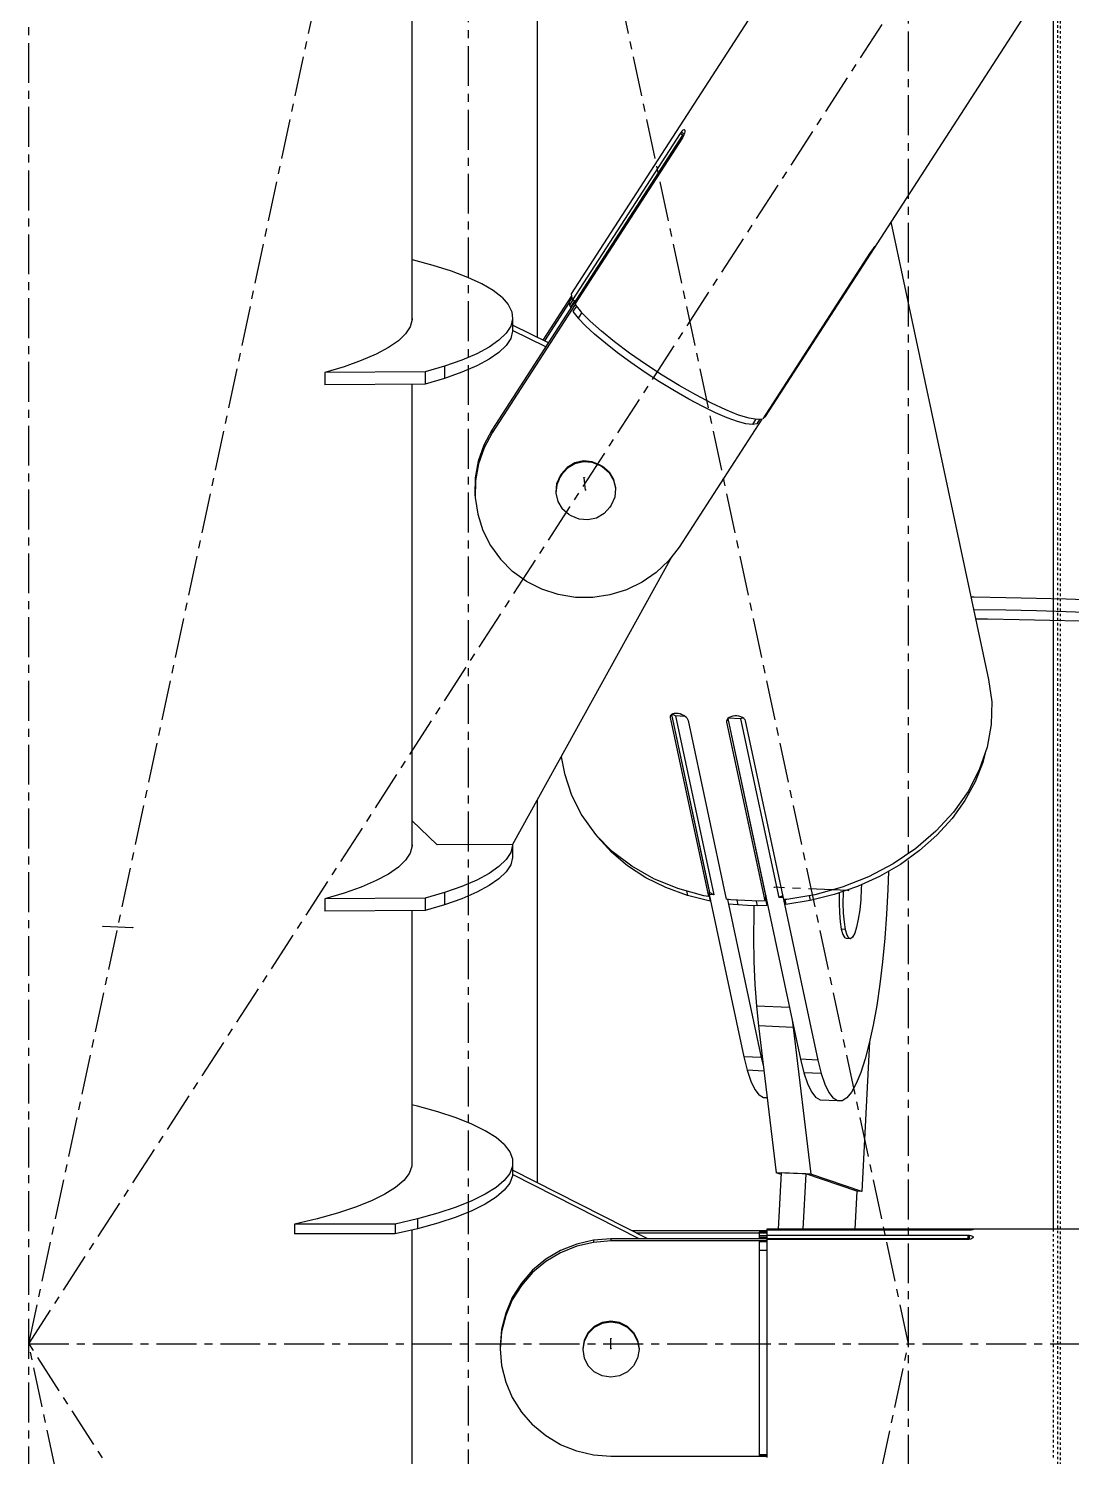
# Model space of a CAD drawing. Header units: millimetres. Extents: x 5143 to 30813, y 232 to 21408.
# Drawn here: x 11839.9 to 12047.4, y 3417.8 to 3702.1 of the extents above; entities that cross this region are included whole.
import ezdxf

# ---------------------------------------------------------------- set-up
doc = ezdxf.new("R2010")
doc.units = ezdxf.units.MM
doc.header["$LTSCALE"] = 0.25
for name, pattern in [('CENTER', [50.8, 31.75, -6.35, 6.35, -6.35]), ('XKITLINE00', [0]), ('XKITLINE02', [4, 2, -2])]:
    doc.linetypes.add(name, pattern=pattern)

msp = doc.modelspace()

# ---------------------------------------------------------------- linework, layer by layer
at = {"color": 8, "linetype": 'CENTER'}
for p, q in [((12015, 3096.7), (12015, 4763.35)), ((12015, 3440.27), (11840, 4260.27)), ((11840, 3440.27), (12370, 4260.27)), ((11840, 2357.78), (11840, 3985.69)), ((11840, 3440.27), (11927.5, 3850.27)), ((11927.5, 3030.27), (11927.5, 3850.27)), ((11950.77, 3610.22), (11950.49, 3612.68)), ((12003.03, 3530.51), (11988.31, 3531.13)), ((11854.76, 3523.37), (11860.65, 3523.12)), ((11840, 2620.27), (12015, 3440.27)), ((12370, 2620.27), (11840, 3440.27)), ((11840, 3440.27), (12370, 3440.27)), ((11927.5, 3030.27), (11840, 3440.27)), ((11955.8, 3439.27), (11955.8, 3441.28))]:
    msp.add_line(p, q, dxfattribs=at)
at = {"color": 3, "linetype": 'XKITLINE02'}
for p, q in [((12044.65, 4168.77), (12044.65, 3002.41)), ((12045.18, 4166.61), (12045.18, 3000.84)), ((12043.8, 3463.1), (12043.8, 3417.45))]:
    msp.add_line(p, q, dxfattribs=at)
at = {"color": 8, "linetype": 'XKITLINE00'}
for p, q in [((12223.68, 4075.94), (11947.92, 3649.3)), ((12262.23, 4051.51), (11986.48, 3624.87)), ((11916.2, 3985.69), (11916.2, 3643.92)), ((11941.14, 3738.03), (11941.14, 3640.65)), ((11969.76, 3681.45), (11969.56, 3681.18)), ((11969.95, 3681.68), (11969.76, 3681.45)), ((11970.4, 3681.06), (11969.76, 3681.45)), ((11970.14, 3681.85), (11969.95, 3681.68)), ((11970.3, 3681.94), (11970.14, 3681.85)), ((11970.43, 3681.95), (11970.3, 3681.94)), ((11970.51, 3681.87), (11970.43, 3681.95)), ((11970.53, 3681.51), (11970.47, 3681.25)), ((11970.51, 3681.87), (11970.55, 3681.73)), ((11970.55, 3681.73), (11970.53, 3681.51)), ((11970.07, 3680.85), (11932.12, 3622.14)), ((11969.56, 3681.18), (11948.18, 3648.11)), ((11970.02, 3680.34), (11948.65, 3647.26)), ((11970.26, 3680.75), (11969.56, 3681.18)), ((11970.2, 3680.64), (11970.02, 3680.34)), ((11970.07, 3680.85), (11970.11, 3680.49)), ((11970.25, 3680.74), (11970.07, 3680.85)), ((11970.35, 3680.95), (11970.2, 3680.64)), ((11970.47, 3681.25), (11970.35, 3680.95)), ((12011.51, 3663.59), (12030.94, 3572.53)), ((12008.23, 3658.7), (12008.12, 3658.54)), ((12008.29, 3658.72), (12008.21, 3658.58)), ((12008.3, 3658.78), (12008.23, 3658.7)), ((12008.32, 3658.79), (12008.29, 3658.72)), ((12008.32, 3658.79), (12008.3, 3658.78)), ((11916.3, 3656.04), (11916.2, 3656.04)), ((11920.42, 3654.95), (11916.3, 3656.04)), ((12007.41, 3657.49), (11986.03, 3624.41)), ((12007.75, 3657.84), (11986.37, 3624.76)), ((12007.6, 3657.78), (12007.41, 3657.49)), ((12007.79, 3658.07), (12007.6, 3657.78)), ((12007.75, 3657.84), (12007.67, 3657.89)), ((12007.93, 3658.12), (12007.75, 3657.84)), ((12007.97, 3658.33), (12007.79, 3658.07)), ((12007.93, 3658.12), (12007.86, 3658.17)), ((12008.09, 3658.37), (12007.93, 3658.12)), ((12008.12, 3658.54), (12007.97, 3658.33)), ((12008.21, 3658.58), (12008.09, 3658.37)), ((11924.11, 3653.78), (11920.42, 3654.95)), ((11927.36, 3652.54), (11924.11, 3653.78)), ((11930.12, 3651.25), (11927.36, 3652.54)), ((11932.39, 3649.92), (11930.12, 3651.25)), ((11934.15, 3648.54), (11932.39, 3649.92)), ((11934.15, 3648.54), (11935.39, 3647.14)), ((11947.97, 3648.88), (11942.28, 3640.09)), ((11947.52, 3647.54), (11942.61, 3639.93)), ((11948.01, 3648.44), (11947.52, 3647.68)), ((11947.6, 3647.93), (11947.52, 3647.68)), ((11947.52, 3647.68), (11947.52, 3647.38)), ((11947.52, 3647.38), (11947.6, 3647.03)), ((11948, 3648.54), (11947.6, 3647.93)), ((11948.26, 3648.06), (11947.6, 3647.03)), ((11948.55, 3647.88), (11947.75, 3646.64)), ((11947.92, 3649.3), (11948.01, 3648.42)), ((11948.01, 3648.42), (11948.18, 3648.11)), ((11948.69, 3647.8), (11948.18, 3648.11)), ((11948.69, 3647.8), (11948.55, 3647.88)), ((11948.65, 3647.26), (11948.69, 3647.19)), ((11916.2, 3644.73), (11916.26, 3644.17)), ((11948.72, 3647.15), (11932.19, 3621.58)), ((11935.39, 3647.14), (11936.09, 3645.71)), ((11936.09, 3645.71), (11936.25, 3644.28)), ((11947.6, 3647.03), (11947.75, 3646.64)), ((11947.89, 3646.56), (11947.75, 3646.64)), ((11948.96, 3646.85), (11948.26, 3645.77)), ((11948.26, 3645.77), (11949.3, 3644.46)), ((11948.69, 3647.19), (11949.92, 3645.66)), ((11950.01, 3645.56), (11949.3, 3644.46)), ((11949.3, 3644.46), (11950.74, 3642.94)), ((11949.92, 3645.66), (11951.68, 3643.87)), ((11915.89, 3642.74), (11914.97, 3641.33)), ((11916.26, 3644.17), (11915.89, 3642.74)), ((11935.88, 3642.86), (11934.97, 3641.44)), ((11936.25, 3644.28), (11935.88, 3642.86)), ((11936.25, 3641.85), (11935.88, 3640.42)), ((11936.25, 3644.28), (11936.25, 3641.85)), ((11943.38, 3639.55), (11936.25, 3643.03)), ((11942.86, 3638.75), (11936.25, 3641.98)), ((11952.56, 3641.25), (11950.74, 3642.94)), ((11953.91, 3641.87), (11951.68, 3643.87)), ((11956.55, 3639.72), (11953.91, 3641.87)), ((11913.53, 3639.93), (11911.57, 3638.57)), ((11914.97, 3641.33), (11913.53, 3639.93)), ((11933.53, 3640.05), (11931.57, 3638.68)), ((11934.97, 3641.44), (11933.53, 3640.05)), ((11934.97, 3639), (11933.53, 3637.61)), ((11935.88, 3640.42), (11934.97, 3639)), ((11954.71, 3639.43), (11952.56, 3641.25)), ((11957.14, 3637.53), (11954.71, 3639.43)), ((11959.51, 3637.5), (11956.55, 3639.72)), ((11906.15, 3635.98), (11902.73, 3634.77)), ((11909.11, 3637.25), (11906.15, 3635.98)), ((11911.57, 3638.57), (11909.11, 3637.25)), ((11926.15, 3636.09), (11922.72, 3634.88)), ((11929.1, 3637.36), (11926.15, 3636.09)), ((11931.57, 3638.68), (11929.1, 3637.36)), ((11931.57, 3636.25), (11929.1, 3634.93)), ((11933.53, 3637.61), (11931.57, 3636.25)), ((11959.8, 3635.59), (11957.14, 3637.53)), ((11962.7, 3635.26), (11959.51, 3637.5)), ((11902.73, 3634.77), (11898.86, 3633.63)), ((11918.86, 3633.74), (11898.86, 3633.63)), ((11898.86, 3633.63), (11898.86, 3631.19)), ((11922.72, 3634.88), (11918.86, 3633.74)), ((11918.86, 3633.74), (11918.86, 3631.3)), ((11922.72, 3634.88), (11922.72, 3632.45)), ((11926.15, 3633.66), (11922.72, 3632.45)), ((11929.1, 3634.93), (11926.15, 3633.66)), ((11962.61, 3633.65), (11959.8, 3635.59)), ((11965.51, 3631.77), (11962.61, 3633.65)), ((11966.03, 3633.08), (11962.7, 3635.26)), ((11969.39, 3631.02), (11966.03, 3633.08)), ((11918.86, 3631.3), (11898.86, 3631.19)), ((11916.2, 3631.29), (11916.2, 3539.13)), ((11916.21, 3631.29), (11916.21, 3544.41)), ((11922.72, 3632.45), (11918.86, 3631.3)), ((11968.43, 3629.98), (11965.51, 3631.77)), ((11972.69, 3629.15), (11969.39, 3631.02)), ((11971.31, 3628.33), (11968.43, 3629.98)), ((11974.07, 3626.87), (11971.31, 3628.33)), ((11975.82, 3627.51), (11972.69, 3629.15)), ((11978.69, 3626.17), (11975.82, 3627.51)), ((11976.64, 3625.62), (11974.07, 3626.87)), ((11978.97, 3624.61), (11976.64, 3625.62)), ((11981.21, 3625.16), (11978.69, 3626.17)), ((11980.99, 3623.87), (11978.97, 3624.61)), ((11983.31, 3624.51), (11981.21, 3625.16)), ((11984.92, 3624.24), (11983.31, 3624.51)), ((11986.37, 3624.76), (11986.29, 3624.82)), ((11986.48, 3624.87), (11986.37, 3624.76)), ((11932.12, 3622.14), (11930.51, 3619.16)), ((11932.12, 3622.14), (11932.19, 3621.58)), ((11985.83, 3624.34), (11969.36, 3598.87)), ((11982.67, 3623.43), (11980.99, 3623.87)), ((11983.96, 3623.27), (11982.67, 3623.43)), ((11984.61, 3624.29), (11983.96, 3623.27)), ((11984.82, 3623.42), (11983.96, 3623.27)), ((11985.38, 3624.29), (11984.82, 3623.42)), ((11985.98, 3624.36), (11984.92, 3624.24)), ((11930.51, 3619.16), (11929.4, 3615.96)), ((11930.51, 3619.16), (11930.58, 3618.6)), ((11932.19, 3621.58), (11930.58, 3618.6)), ((11929.4, 3615.96), (11928.81, 3612.64)), ((11930.58, 3618.6), (11929.47, 3615.41)), ((11950.34, 3616.01), (11948.63, 3615.62)), ((11952.08, 3615.86), (11950.34, 3616.01)), ((11929.47, 3615.41), (11928.88, 3612.09)), ((11945.97, 3613.45), (11945.7, 3613.04)), ((11945.99, 3613.27), (11945.72, 3612.86)), ((11947.12, 3614.74), (11945.97, 3613.45)), ((11945.97, 3613.45), (11945.99, 3613.27)), ((11947.14, 3614.56), (11945.99, 3613.27)), ((11948.63, 3615.62), (11947.12, 3614.74)), ((11948.65, 3615.44), (11947.14, 3614.56)), ((11950.36, 3615.83), (11948.65, 3615.44)), ((11952.1, 3615.68), (11950.36, 3615.83)), ((11953.69, 3615.19), (11952.08, 3615.86)), ((11953.71, 3615.01), (11952.1, 3615.68)), ((11953.69, 3615.19), (11953.71, 3615.01)), ((11954.11, 3614.93), (11953.69, 3615.19)), ((11954.13, 3614.75), (11953.71, 3615.01)), ((11954.11, 3614.93), (11954.13, 3614.75)), ((11955.43, 3613.81), (11954.11, 3614.93)), ((11955.45, 3613.63), (11954.13, 3614.75)), ((11955.43, 3613.81), (11956.32, 3612.35)), ((11955.45, 3613.63), (11956.34, 3612.17)), ((11928.81, 3612.64), (11928.76, 3609.28)), ((11928.88, 3612.09), (11928.83, 3608.72)), ((11945.01, 3611.47), (11944.84, 3609.76)), ((11945.03, 3611.29), (11944.86, 3609.59)), ((11945.7, 3613.04), (11945.01, 3611.47)), ((11945.72, 3612.86), (11945.03, 3611.29)), ((11945.7, 3613.04), (11945.72, 3612.86)), ((11956.32, 3612.35), (11956.71, 3610.68)), ((11956.34, 3612.17), (11956.73, 3610.51)), ((11956.73, 3610.51), (11956.56, 3608.81)), ((11956.71, 3610.68), (11956.73, 3610.51)), ((11928.76, 3609.28), (11928.83, 3608.72)), ((11928.83, 3608.72), (11929.32, 3605.39)), ((11944.84, 3609.76), (11944.86, 3609.59)), ((11944.86, 3609.59), (11945.25, 3607.92)), ((11945.25, 3607.92), (11946.14, 3606.46)), ((11956.56, 3608.81), (11955.87, 3607.23)), ((11929.32, 3605.39), (11930.34, 3602.18)), ((11947.46, 3605.34), (11946.14, 3606.46)), ((11947.88, 3605.08), (11947.46, 3605.34)), ((11949.49, 3604.41), (11947.88, 3605.08)), ((11952.94, 3604.65), (11951.23, 3604.26)), ((11954.45, 3605.53), (11952.94, 3604.65)), ((11955.6, 3606.82), (11954.45, 3605.53)), ((11955.87, 3607.23), (11955.6, 3606.82)), ((11930.34, 3602.18), (11931.86, 3599.17)), ((11951.23, 3604.26), (11949.49, 3604.41)), ((11931.86, 3599.17), (11933.85, 3596.43)), ((11936.25, 3594.03), (11933.85, 3596.43)), ((11967.95, 3597.02), (11936.2, 3539.65)), ((11967.29, 3596.16), (11964.82, 3593.8)), ((11969.36, 3598.87), (11967.29, 3596.16)), ((11939.02, 3592.03), (11936.25, 3594.03)), ((11964.82, 3593.8), (11962, 3591.85)), ((11942.07, 3590.48), (11939.02, 3592.03)), ((11945.34, 3589.41), (11942.07, 3590.48)), ((11962, 3591.85), (11958.9, 3590.34)), ((11948.74, 3588.86), (11945.34, 3589.41)), ((11952.19, 3588.83), (11948.74, 3588.86)), ((11955.6, 3589.33), (11952.19, 3588.83)), ((11958.9, 3590.34), (11955.6, 3589.33)), ((12028.1, 3588.89), (12027.45, 3588.9)), ((12034.37, 3588.79), (12028.1, 3588.89)), ((12040.47, 3588.66), (12034.37, 3588.79)), ((12046.37, 3588.49), (12040.47, 3588.66)), ((12052.03, 3588.29), (12046.37, 3588.49)), ((12028.1, 3586.4), (12027.98, 3586.4)), ((12034.37, 3586.3), (12028.1, 3586.4)), ((12040.47, 3586.16), (12034.37, 3586.3)), ((12046.37, 3585.99), (12040.47, 3586.16)), ((12052.03, 3585.8), (12046.37, 3585.99)), ((12030.76, 3584.51), (12028.38, 3584.53)), ((12037.02, 3584.4), (12030.76, 3584.51)), ((12043.12, 3584.27), (12037.02, 3584.4)), ((12049.02, 3584.1), (12043.12, 3584.27)), ((12030.94, 3572.53), (12031.58, 3568.08)), ((12031.58, 3568.08), (12031.48, 3563.54)), ((11967.69, 3565.36), (11967.6, 3565.15)), ((11967.6, 3565.15), (11967.61, 3564.91)), ((11967.69, 3565.37), (11967.61, 3564.91)), ((11967.61, 3564.91), (11975.21, 3529.32)), ((11967.85, 3565.53), (11967.69, 3565.36)), ((11968.1, 3565.66), (11967.85, 3565.53)), ((11967.86, 3565.54), (11975.38, 3530.29)), ((11967.88, 3565.55), (11975.45, 3530.11)), ((11968.66, 3565.25), (11968.01, 3565.62)), ((11968.41, 3565.74), (11968.1, 3565.66)), ((11968.77, 3565.76), (11968.41, 3565.74)), ((11968.66, 3565.25), (11976.26, 3529.65)), ((11970.54, 3565.17), (11968.66, 3565.25)), ((11969.16, 3565.73), (11968.77, 3565.76)), ((11969.56, 3565.64), (11969.16, 3565.73)), ((11969.95, 3565.5), (11969.56, 3565.64)), ((11970.32, 3565.32), (11969.95, 3565.5)), ((11970.64, 3565.1), (11970.32, 3565.32)), ((11970.89, 3564.86), (11970.64, 3565.1)), ((11970.89, 3564.86), (11971.07, 3564.61)), ((11979.34, 3564.94), (11979.09, 3564.75)), ((11981.62, 3564.7), (11979.16, 3564.81)), ((11979.66, 3565.1), (11979.34, 3564.94)), ((11980.04, 3565.2), (11979.66, 3565.1)), ((11980.44, 3565.26), (11980.04, 3565.2)), ((11980.86, 3565.25), (11980.44, 3565.26)), ((11981.27, 3565.2), (11980.86, 3565.25)), ((11981.65, 3565.09), (11981.27, 3565.2)), ((11982.05, 3564.88), (11981.62, 3564.7)), ((11981.98, 3564.93), (11981.65, 3565.09)), ((11982.24, 3564.74), (11981.98, 3564.93)), ((11971.07, 3564.61), (11971.17, 3564.36)), ((11971.17, 3564.36), (11978.77, 3528.76)), ((11978.91, 3564.53), (11978.82, 3564.29)), ((11978.82, 3564.29), (11978.83, 3564.04)), ((11978.92, 3564.54), (11978.83, 3564.04)), ((11978.83, 3564.04), (11986.42, 3528.45)), ((11979.09, 3564.75), (11978.91, 3564.53)), ((11979.06, 3564.72), (11986.6, 3529.42)), ((11979.08, 3564.74), (11993.56, 3496.89)), ((11981.62, 3564.7), (11989.21, 3529.11)), ((11982.24, 3564.74), (11982.43, 3564.52)), ((11982.43, 3564.52), (11982.53, 3564.27)), ((11982.53, 3564.27), (11990.12, 3528.68)), ((12031.48, 3563.54), (12030.65, 3559)), ((11945.88, 3557.14), (11946.6, 3553.77)), ((12030.65, 3559), (12029.1, 3554.53)), ((12030.37, 3558.2), (12029.82, 3556)), ((11946.6, 3553.77), (11947.96, 3549.48)), ((12029.1, 3554.53), (12026.87, 3550.21)), ((12029.82, 3556), (12028.29, 3552.14)), ((12028.29, 3552.14), (12026.24, 3548.4)), ((11941.14, 3548.57), (11941.14, 3472.33)), ((11947.96, 3549.48), (11950.01, 3545.42)), ((11982.41, 3549.14), (11982.4, 3549.09)), ((12026.24, 3548.4), (12023.69, 3544.85)), ((12026.87, 3550.21), (12023.98, 3546.1)), ((11950.01, 3545.42), (11952.73, 3541.67)), ((12023.98, 3546.1), (12020.49, 3542.29)), ((11916.2, 3544.53), (11916.21, 3544.41)), ((11921.21, 3539.57), (11916.21, 3544.41)), ((12020.49, 3542.29), (12016.46, 3538.84)), ((12023.69, 3544.85), (12020.67, 3541.51)), ((11916.26, 3539.38), (11915.89, 3537.95)), ((11916.2, 3539.94), (11916.26, 3539.38)), ((11936.2, 3539.65), (11921.21, 3539.57)), ((11936.25, 3539.49), (11935.88, 3538.07)), ((11936.23, 3539.7), (11936.25, 3539.49)), ((11936.25, 3539.49), (11936.25, 3537.06)), ((11952.73, 3541.67), (11956.07, 3538.28)), ((11952.84, 3541.56), (11953.13, 3541.15)), ((11953.13, 3541.15), (11955.91, 3538.12)), ((12020.67, 3541.51), (12017.23, 3538.45)), ((11914.97, 3536.54), (11913.53, 3535.14)), ((11915.89, 3537.95), (11914.97, 3536.54)), ((11934.97, 3536.65), (11933.53, 3535.26)), ((11935.88, 3538.07), (11934.97, 3536.65)), ((11936.25, 3537.06), (11935.88, 3535.63)), ((11959.14, 3535.41), (11955.91, 3538.12)), ((11959.96, 3535.32), (11956.07, 3538.28)), ((12016.46, 3538.84), (12011.95, 3535.8)), ((12017.23, 3538.45), (12013.41, 3535.7)), ((11911.57, 3533.78), (11909.11, 3532.46)), ((11913.53, 3535.14), (11911.57, 3533.78)), ((11931.57, 3533.89), (11929.1, 3532.57)), ((11933.53, 3535.26), (11931.57, 3533.89)), ((11934.97, 3534.21), (11933.53, 3532.82)), ((11935.88, 3535.63), (11934.97, 3534.21)), ((11962.77, 3533.05), (11959.14, 3535.41)), ((11964.35, 3532.84), (11959.96, 3535.32)), ((12011.95, 3535.8), (12007.05, 3533.23)), ((12013.41, 3535.7), (12009.27, 3533.3)), ((12011.01, 3534.31), (12010.9, 3530.69)), ((11906.15, 3531.19), (11902.73, 3529.98)), ((11909.11, 3532.46), (11906.15, 3531.19)), ((11926.15, 3531.3), (11922.72, 3530.09)), ((11929.1, 3532.57), (11926.15, 3531.3)), ((11931.57, 3531.46), (11929.1, 3530.14)), ((11933.53, 3532.82), (11931.57, 3531.46)), ((11966.75, 3531.07), (11962.77, 3533.05)), ((11969.15, 3530.87), (11964.35, 3532.84)), ((11971.04, 3529.51), (11966.75, 3531.07)), ((11974.29, 3529.46), (11969.15, 3530.87)), ((12001.84, 3531.17), (11996.4, 3529.66)), ((12004.86, 3531.28), (12000.23, 3529.67)), ((12007.05, 3533.23), (12001.84, 3531.17)), ((12009.27, 3533.3), (12004.86, 3531.28)), ((12005.63, 3530.84), (12005.51, 3528.69)), ((12005.64, 3531.64), (12005.63, 3530.84)), ((12010.9, 3530.69), (12010.66, 3525.81)), ((11902.73, 3529.98), (11898.86, 3528.84)), ((11918.86, 3528.95), (11898.86, 3528.84)), ((11898.86, 3528.84), (11898.86, 3526.4)), ((11922.72, 3530.09), (11918.86, 3528.95)), ((11918.86, 3528.95), (11918.86, 3526.51)), ((11922.72, 3530.09), (11922.72, 3527.66)), ((11926.15, 3528.87), (11922.72, 3527.66)), ((11929.1, 3530.14), (11926.15, 3528.87)), ((11970.85, 3530.41), (11971.04, 3529.51)), ((11975.56, 3528.37), (11971.04, 3529.51)), ((11975.21, 3529.32), (11974.29, 3529.46)), ((11975.38, 3530.29), (11975.21, 3529.32)), ((11975.28, 3529.71), (11975.56, 3528.37)), ((11975.36, 3530.51), (11975.35, 3530.43)), ((11975.45, 3530.11), (11975.37, 3529.69)), ((11976.26, 3529.65), (11975.37, 3529.69)), ((11975.37, 3529.69), (11982.27, 3497.36)), ((11976.26, 3529.65), (11975.45, 3530.11)), ((11975.61, 3528.61), (11975.56, 3528.37)), ((11979.68, 3528.62), (11978.77, 3528.76)), ((11978.98, 3528.73), (11979.18, 3527.8)), ((11985.22, 3528.37), (11979.68, 3528.62)), ((11980.87, 3528.57), (11981.07, 3527.61)), ((11984.7, 3528.4), (11984.9, 3527.45)), ((11986.42, 3528.45), (11985.22, 3528.37)), ((11986.6, 3529.42), (11986.42, 3528.45)), ((11986.61, 3529.47), (11986.52, 3528.96)), ((11986.52, 3528.96), (11986.83, 3527.48)), ((11986.92, 3527.99), (11986.83, 3527.48)), ((11989.97, 3529.41), (11989.21, 3529.11)), ((11990.04, 3529.08), (11989.21, 3529.11)), ((11990.83, 3528.72), (11990.12, 3528.68)), ((11990.18, 3528.68), (11997, 3496.74)), ((11990.39, 3528.7), (11990.6, 3527.74)), ((11995.46, 3528.48), (11990.6, 3527.74)), ((11996.4, 3529.66), (11990.83, 3528.72)), ((11995.25, 3529.47), (11995.46, 3528.48)), ((12000.23, 3529.67), (11995.46, 3528.48)), ((12001.22, 3530.01), (12001.2, 3528.03)), ((12001.2, 3528.03), (12001.26, 3526.03)), ((12002.01, 3530.12), (12001.98, 3527.99)), ((12001.98, 3527.99), (12002.05, 3525.99)), ((12002.02, 3530.29), (12002.01, 3530.12)), ((12005.51, 3528.69), (12005.31, 3526.64)), ((11918.86, 3526.51), (11898.86, 3526.4)), ((11916.2, 3526.5), (11916.2, 3475.54)), ((11922.72, 3527.66), (11918.86, 3526.51)), ((11979.18, 3527.8), (11985.71, 3497.22)), ((11981.07, 3527.61), (11979.18, 3527.8)), ((11982.98, 3527.5), (11981.07, 3527.61)), ((11984.9, 3527.45), (11982.98, 3527.5)), ((11984.23, 3526.02), (11984.19, 3521.11)), ((11984.27, 3527.47), (11984.23, 3526.02)), ((11986.83, 3527.48), (11984.9, 3527.45)), ((12001.26, 3526.03), (12001.42, 3524.25)), ((12002.05, 3525.99), (12002.2, 3524.22)), ((12005.31, 3526.64), (12005.03, 3524.78)), ((12010.66, 3525.81), (12010.31, 3521.01)), ((12001.42, 3524.25), (12001.65, 3522.79)), ((12001.65, 3522.79), (12001.96, 3521.72)), ((12002.44, 3522.76), (12001.65, 3522.79)), ((12002.2, 3524.22), (12002.44, 3522.76)), ((12002.44, 3522.76), (12002.74, 3521.68)), ((12004.7, 3523.21), (12004.31, 3522)), ((12005.03, 3524.78), (12004.7, 3523.21)), ((11984.19, 3521.11), (11984.27, 3516.35)), ((12001.96, 3521.72), (12002.32, 3521.08)), ((12002.71, 3520.92), (12002.32, 3521.08)), ((12003.5, 3520.89), (12002.71, 3520.92)), ((12002.74, 3521.68), (12003.1, 3521.05)), ((12003.5, 3520.89), (12003.1, 3521.05)), ((12003.91, 3521.21), (12003.5, 3520.89)), ((12004.31, 3522), (12003.91, 3521.21)), ((12010.31, 3521.01), (12009.86, 3516.32)), ((11984.27, 3516.35), (11984.47, 3511.79)), ((12009.86, 3516.32), (12009.32, 3511.84)), ((11984.47, 3511.79), (11984.77, 3507.5)), ((12009.32, 3511.84), (12008.69, 3507.6)), ((11991.35, 3507.22), (11984.77, 3507.5)), ((11984.77, 3507.5), (11985.17, 3503.54)), ((12008.69, 3507.6), (12007.99, 3503.67)), ((11992.04, 3503.25), (11985.17, 3503.54)), ((11985.17, 3503.54), (11988.71, 3474.31)), ((11991.9, 3504.68), (11992.04, 3503.25)), ((11992.04, 3503.25), (11995.58, 3474.02)), ((12007.99, 3503.67), (12007.22, 3500.11)), ((12007.28, 3500.36), (12005.72, 3470.6)), ((12007.22, 3500.11), (12006.4, 3496.96)), ((11985.71, 3497.22), (11982.27, 3497.36)), ((11982.27, 3497.36), (11982.93, 3494.7)), ((11985.71, 3497.22), (11986.16, 3495.4)), ((11997, 3496.74), (11993.56, 3496.89)), ((11993.56, 3496.89), (11994.22, 3494.22)), ((11997, 3496.74), (11997.65, 3494.08)), ((12006.4, 3496.96), (12005.52, 3494.26)), ((11986.26, 3494.56), (11982.93, 3494.7)), ((11982.93, 3494.7), (11983.66, 3492.52)), ((11997.65, 3494.08), (11994.22, 3494.22)), ((11994.22, 3494.22), (11994.95, 3492.05)), ((11997.65, 3494.08), (11998.38, 3491.91)), ((12005.52, 3494.26), (12004.62, 3492.05)), ((11983.66, 3492.52), (11984.46, 3490.88)), ((11984.46, 3490.88), (11985.3, 3489.77)), ((11994.95, 3492.05), (11995.74, 3490.4)), ((11998.38, 3491.91), (11999.18, 3490.26)), ((12004.62, 3492.05), (12003.69, 3490.36)), ((11986.19, 3489.22), (11985.3, 3489.77)), ((11986.91, 3489.19), (11986.19, 3489.22)), ((11995.74, 3490.4), (11996.59, 3489.3)), ((11997.48, 3488.75), (11996.59, 3489.3)), ((12000.91, 3488.61), (11997.48, 3488.75)), ((11999.18, 3490.26), (12000.02, 3489.15)), ((12000.91, 3488.61), (12000.02, 3489.15)), ((12001.83, 3488.63), (12000.91, 3488.61)), ((12002.76, 3489.21), (12001.83, 3488.63)), ((12003.69, 3490.36), (12002.76, 3489.21)), ((11917.34, 3487.57), (11916.2, 3487.84)), ((11921.4, 3486.45), (11917.34, 3487.57)), ((11925.01, 3485.25), (11921.4, 3486.45)), ((11928.16, 3483.99), (11925.01, 3485.25)), ((11930.81, 3482.68), (11928.16, 3483.99)), ((11932.96, 3481.32), (11930.81, 3482.68)), ((11934.59, 3479.92), (11932.96, 3481.32)), ((11934.59, 3479.92), (11935.68, 3478.5)), ((11916.2, 3477.15), (11916.23, 3477.06)), ((11916.23, 3477.06), (11916.23, 3475.62)), ((11935.68, 3478.5), (11936.23, 3477.06)), ((11936.23, 3477.06), (11936.23, 3475.62)), ((11915.68, 3474.18), (11914.59, 3472.76)), ((11916.23, 3475.62), (11915.68, 3474.18)), ((11935.68, 3474.18), (11934.59, 3472.76)), ((11936.23, 3475.62), (11935.68, 3474.18)), ((11936.23, 3475.62), (11936.23, 3473.67)), ((11963.16, 3461.16), (11936.23, 3474.82)), ((11961.4, 3461.16), (11936.23, 3473.93)), ((11995.58, 3474.02), (11988.71, 3474.31)), ((11989.67, 3473.98), (11988.71, 3474.31)), ((11989.69, 3474.27), (11989.1, 3463.07)), ((11994.6, 3474.06), (11989.69, 3474.27)), ((11994.6, 3474.06), (11994.02, 3463.07)), ((12004.74, 3470.64), (11994.6, 3474.06)), ((12005.72, 3470.6), (11995.58, 3474.02)), ((11912.96, 3471.37), (11910.81, 3470.01)), ((11914.59, 3472.76), (11912.96, 3471.37)), ((11932.96, 3471.37), (11930.81, 3470.01)), ((11934.59, 3472.76), (11932.96, 3471.37)), ((11935.68, 3472.23), (11934.59, 3470.81)), ((11936.23, 3473.67), (11935.68, 3472.23)), ((11908.16, 3468.69), (11905.01, 3467.43)), ((11910.81, 3470.01), (11908.16, 3468.69)), ((11928.16, 3468.69), (11925.01, 3467.43)), ((11930.81, 3470.01), (11928.16, 3468.69)), ((11932.96, 3469.42), (11930.81, 3468.06)), ((11934.59, 3470.81), (11932.96, 3469.42)), ((12004.74, 3470.64), (12004.35, 3463.07)), ((12005.72, 3470.6), (12004.74, 3470.64)), ((11901.4, 3466.24), (11897.34, 3465.11)), ((11905.01, 3467.43), (11901.4, 3466.24)), ((11921.4, 3466.24), (11917.34, 3465.11)), ((11925.01, 3467.43), (11921.4, 3466.24)), ((11925.01, 3465.48), (11921.4, 3464.29)), ((11928.16, 3466.74), (11925.01, 3465.48)), ((11930.81, 3468.06), (11928.16, 3466.74)), ((11897.34, 3465.11), (11892.88, 3464.07)), ((11912.88, 3464.07), (11892.88, 3464.07)), ((11892.88, 3464.07), (11892.88, 3462.12)), ((11917.34, 3465.11), (11912.88, 3464.07)), ((11912.88, 3464.07), (11912.88, 3462.12)), ((11917.34, 3463.16), (11912.88, 3462.12)), ((11916.2, 3462.9), (11916.2, 3410.58)), ((11917.34, 3465.11), (11917.34, 3463.16)), ((11921.4, 3464.29), (11917.34, 3463.16)), ((11986.8, 3462.72), (11960.08, 3462.72)), ((11986.8, 3462.47), (11985.3, 3462.47)), ((11985.3, 3462.47), (11985.3, 3462.06)), ((11986.8, 3463.07), (11986.8, 3462.88)), ((12026.8, 3463.07), (11986.8, 3463.07)), ((11986.8, 3462.88), (11986.8, 3461.81)), ((12026.8, 3462.88), (11986.8, 3462.88)), ((12026.8, 3463.07), (12026.8, 3462.88)), ((12027.11, 3463.07), (12026.8, 3463.07)), ((12027.11, 3462.89), (12026.8, 3462.88)), ((12027.39, 3463.08), (12027.11, 3463.07)), ((12027.11, 3463.07), (12027.11, 3462.89)), ((12027.39, 3462.9), (12027.11, 3462.89)), ((12027.63, 3463.09), (12027.39, 3463.08)), ((12027.63, 3462.93), (12027.39, 3462.9)), ((12027.8, 3463.1), (12027.63, 3463.09)), ((12027.8, 3462.97), (12027.63, 3462.93)), ((12182.19, 3463.1), (12027.8, 3463.1)), ((12027.88, 3463.05), (12027.8, 3463.1)), ((12027.88, 3463.01), (12027.8, 3462.97)), ((12027.88, 3463.05), (12027.88, 3463.01)), ((11912.88, 3462.12), (11892.88, 3462.12)), ((11949, 3460.11), (11945.81, 3458.82)), ((11949, 3459.67), (11945.81, 3458.38)), ((11952.35, 3460.9), (11949, 3460.11)), ((11952.35, 3460.45), (11949, 3459.67)), ((11955.8, 3461.16), (11952.35, 3460.9)), ((11952.35, 3460.9), (11952.35, 3460.45)), ((11955.8, 3460.72), (11952.35, 3460.45)), ((12026.8, 3461.16), (11955.8, 3461.16)), ((11955.8, 3461.16), (11955.8, 3460.72)), ((11986.8, 3460.72), (11955.8, 3460.72)), ((11985.3, 3462.28), (11960.96, 3462.28)), ((11986.8, 3462.3), (11985.3, 3462.3)), ((11985.3, 3462.06), (11985.3, 3461.16)), ((11986.8, 3461.76), (11985.3, 3461.76)), ((11986.8, 3461.4), (11985.3, 3461.4)), ((11985.3, 3460.57), (11985.3, 3456.58)), ((11986.8, 3460.57), (11985.3, 3460.57)), ((11986.8, 3461.81), (11986.8, 3461.16)), ((12026.8, 3461.81), (11986.8, 3461.81)), ((11986.8, 3461.4), (11986.8, 3461.16)), ((11986.8, 3461.02), (11986.8, 3457.02)), ((12026.8, 3461.02), (11986.8, 3461.02)), ((12026.8, 3461.81), (12026.8, 3461.16)), ((12027.11, 3461.79), (12026.8, 3461.81)), ((12026.8, 3461.16), (12026.8, 3461.02)), ((12027.11, 3461.04), (12026.8, 3461.02)), ((12027.11, 3461.79), (12027.11, 3461.04)), ((12027.39, 3461.75), (12027.11, 3461.79)), ((12027.39, 3461.1), (12027.11, 3461.04)), ((12027.63, 3461.69), (12027.39, 3461.75)), ((12027.63, 3461.2), (12027.39, 3461.1)), ((12027.8, 3461.61), (12027.63, 3461.69)), ((12027.8, 3461.32), (12027.63, 3461.2)), ((12027.8, 3461.61), (12027.88, 3461.52)), ((12027.88, 3461.42), (12027.8, 3461.32)), ((12027.88, 3461.52), (12027.88, 3461.42)), ((11942.86, 3457.07), (11940.24, 3454.88)), ((11945.81, 3458.82), (11942.86, 3457.07)), ((11945.81, 3458.38), (11942.86, 3456.62)), ((11986.8, 3458.81), (11985.3, 3458.81)), ((11986.8, 3457.02), (11986.8, 3435.18)), ((11940.24, 3454.88), (11938, 3452.32)), ((11940.24, 3454.43), (11938, 3451.88)), ((11942.86, 3456.62), (11940.24, 3454.43)), ((11985.3, 3456.58), (11985.3, 3418.15)), ((11938, 3452.32), (11936.19, 3449.45)), ((11938, 3451.88), (11936.19, 3449.01)), ((11936.19, 3449.45), (11934.87, 3446.34)), ((11936.19, 3449.01), (11934.87, 3445.9)), ((11934.87, 3446.34), (11934.07, 3443.07)), ((11934.87, 3445.9), (11934.07, 3442.63)), ((11934.07, 3443.07), (11933.8, 3439.72)), ((11934.07, 3442.63), (11933.8, 3439.27)), ((11952.5, 3443.69), (11951.26, 3442.48)), ((11952.5, 3443.51), (11951.26, 3442.3)), ((11954.06, 3444.46), (11952.5, 3443.69)), ((11954.06, 3444.28), (11952.5, 3443.51)), ((11955.8, 3444.73), (11954.06, 3444.46)), ((11955.8, 3444.55), (11954.06, 3444.28)), ((11955.8, 3444.73), (11955.8, 3444.55)), ((11957.53, 3444.46), (11955.8, 3444.73)), ((11957.53, 3444.28), (11955.8, 3444.55)), ((11959.09, 3443.69), (11957.53, 3444.46)), ((11959.09, 3443.51), (11957.53, 3444.28)), ((11960.33, 3442.48), (11959.09, 3443.69)), ((11960.33, 3442.3), (11959.09, 3443.51)), ((11933.8, 3439.72), (11933.8, 3439.27)), ((11950.47, 3440.96), (11950.2, 3439.27)), ((11950.47, 3440.78), (11950.2, 3439.09)), ((11951.26, 3442.48), (11950.47, 3440.96)), ((11951.26, 3442.3), (11950.47, 3440.78)), ((11960.33, 3442.48), (11961.12, 3440.96)), ((11960.33, 3442.3), (11961.12, 3440.78)), ((11961.12, 3440.96), (11961.4, 3439.27)), ((11961.12, 3440.78), (11961.4, 3439.09)), ((11933.8, 3439.27), (11934.07, 3435.92)), ((11950.2, 3439.27), (11950.2, 3439.09)), ((11950.2, 3439.09), (11950.47, 3437.41)), ((11950.47, 3437.41), (11951.26, 3435.88)), ((11961.12, 3437.41), (11960.33, 3435.88)), ((11961.4, 3439.09), (11961.12, 3437.41)), ((11961.4, 3439.27), (11961.4, 3439.09)), ((11934.07, 3435.92), (11934.87, 3432.64)), ((11952.5, 3434.68), (11951.26, 3435.88)), ((11954.06, 3433.9), (11952.5, 3434.68)), ((11959.09, 3434.68), (11957.53, 3433.9)), ((11960.33, 3435.88), (11959.09, 3434.68)), ((11986.8, 3435.18), (11986.8, 3417.6)), ((11934.87, 3432.64), (11936.19, 3429.53)), ((11955.8, 3433.63), (11954.06, 3433.9)), ((11957.53, 3433.9), (11955.8, 3433.63)), ((11936.19, 3429.53), (11938, 3426.67)), ((11938, 3426.67), (11940.24, 3424.11)), ((11942.86, 3421.92), (11940.24, 3424.11)), ((11945.81, 3420.16), (11942.86, 3421.92)), ((11949, 3418.87), (11945.81, 3420.16)), ((11952.35, 3418.09), (11949, 3418.87)), ((11955.8, 3417.82), (11952.35, 3418.09)), ((11986.8, 3417.82), (11955.8, 3417.82)), ((11985.3, 3418.15), (11985.3, 3417.93)), ((11986.8, 3418.15), (11985.3, 3418.15)), ((11986.8, 3417.93), (11985.3, 3417.93))]:
    msp.add_line(p, q, dxfattribs=at)
at = {"color": 7, "linetype": 'XKITLINE00'}
msp.add_line((12043.8, 3713.55), (12043.8, 3463.1), dxfattribs=at)
at = {"color": 8, "linetype": 'XKITLINE00'}
for centre in [(11950.49, 3612.68), (11950.77, 3610.22), (11988.31, 3531.13), (12003.03, 3530.51), (11854.76, 3523.37), (11860.65, 3523.12), (11840, 3440.27), (11840, 3440.27), (11840, 3440.27), (11840, 3440.27), (11840, 3440.27), (11955.8, 3441.28), (12015, 3440.27), (12015, 3440.27), (11955.8, 3439.27)]:
    msp.add_circle(centre, 0.05, dxfattribs=at)

doc.saveas('drawing.dxf')
